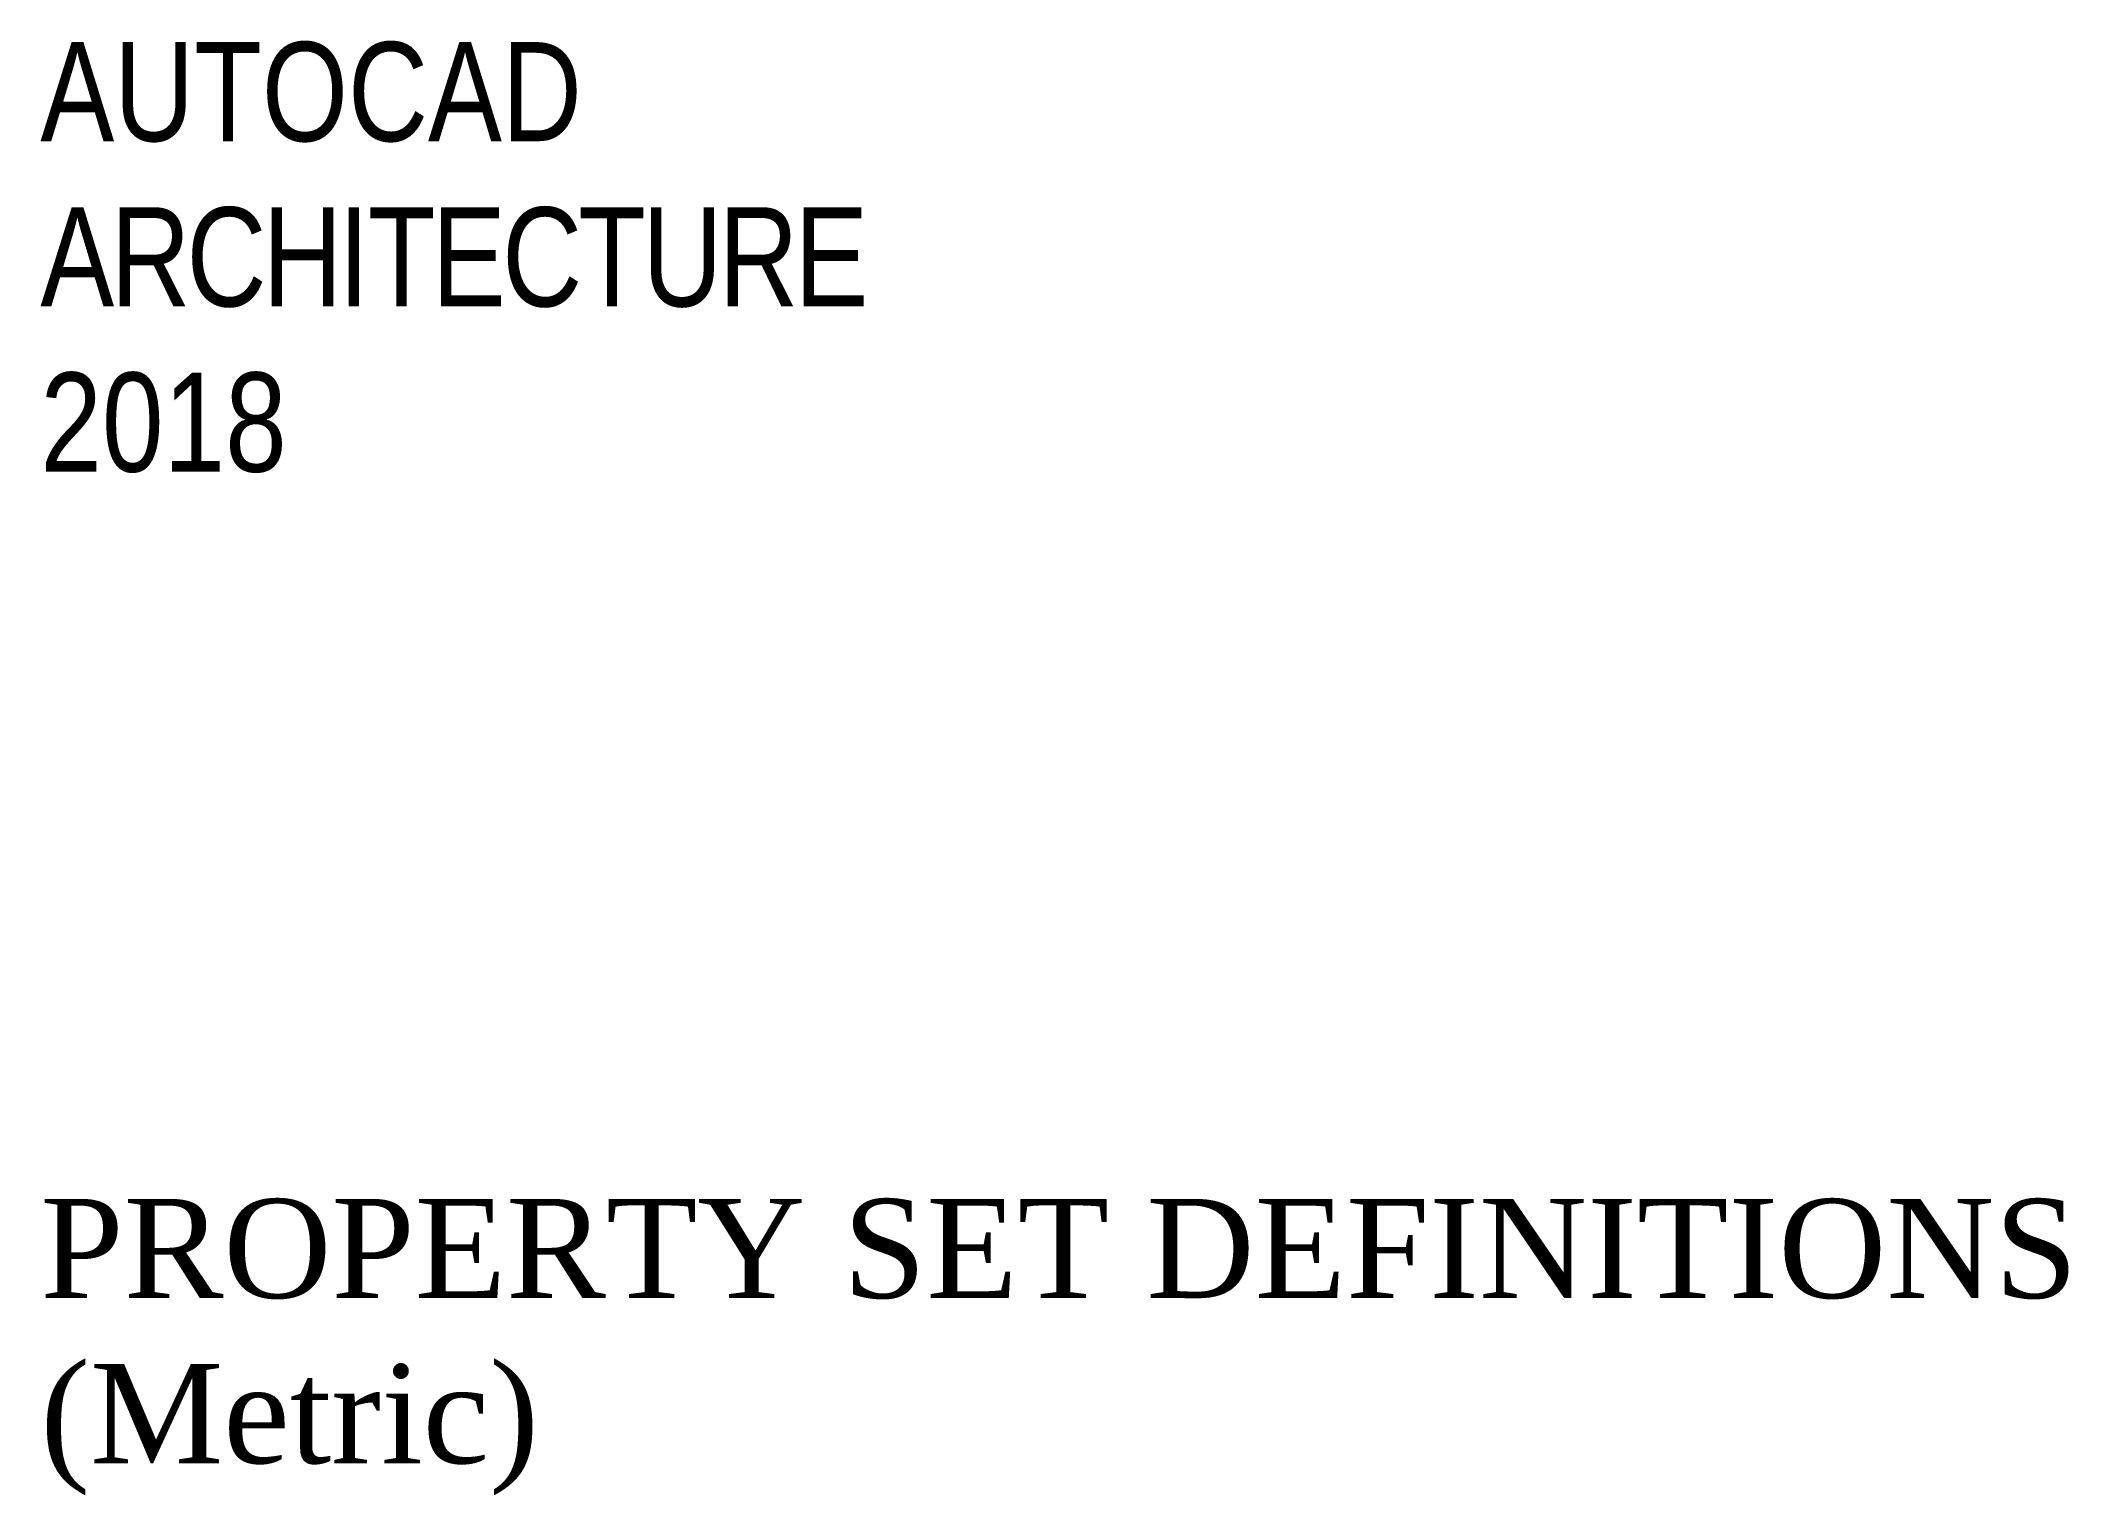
# Paper-space layout 'Layout1' of a CAD drawing. Header units: millimetres. Extents: x 15 to 794, y -10 to 548.
import ezdxf

# ---------------------------------------------------------------- set-up
doc = ezdxf.new("R2010")
doc.units = ezdxf.units.MM

psp = doc.layouts.get("Layout1")

# ---------------------------------------------------------------- texts
at = {"insert": (15.4, 547.516), "char_height": 38.04289, "width": 791, "attachment_point": 1}
psp.add_mtext('{\\fArial|b0|i0|c0|p34;\\W0.8;\\C7;AUTOCAD\\P\\T0.95;ARCHITECTURE\\T1;\\P2018\\P\\P\\P\\P\\P\\fTimes New Roman|b0|i0|c0|p18;\\H0.99977x;\\W1;\\C256;PROPERTY SET DEFINITIONS\\P(Metric)}', dxfattribs=at)

doc.saveas('drawing.dxf')
